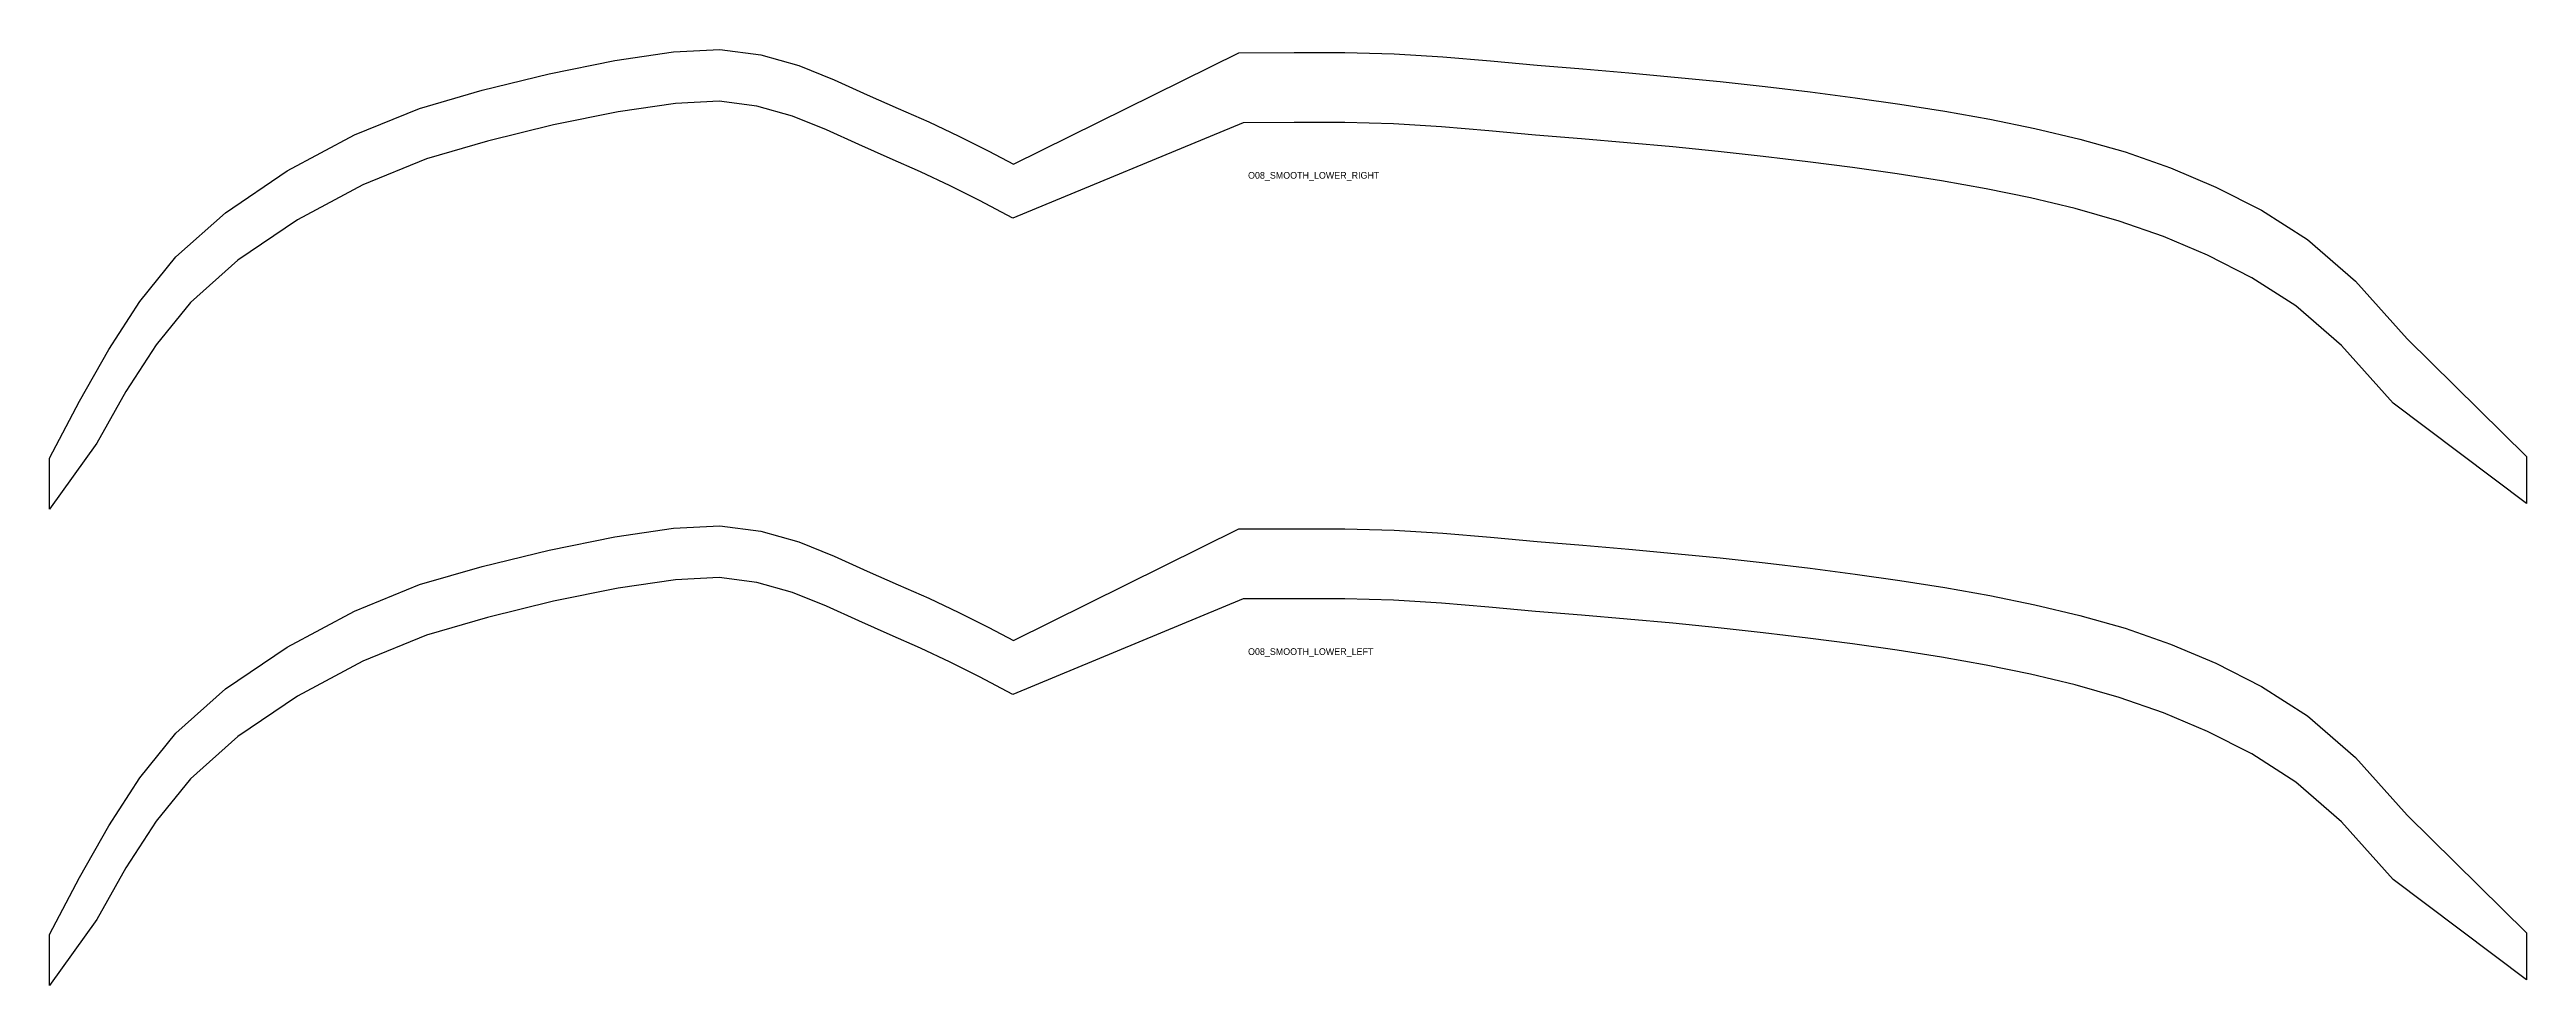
# Model space of a CAD drawing. Header units: millimetres. Extents: x 15 to 21550, y 15 to 1461.
# Drawn here: x 15 to 2986, y 15 to 1138 of the extents above; entities that cross this region are included whole.
import ezdxf

# ---------------------------------------------------------------- set-up
doc = ezdxf.new("R2010")
doc.units = ezdxf.units.MM

msp = doc.modelspace()

# ---------------------------------------------------------------- linework, layer by layer
for points in [[(15, 647.7), (51.1, 715.9), (86.1, 778), (123.4, 835.8), (166.7, 889.1), (225.9, 942.1), (300.1, 992.3), (380.7, 1035.4), (459, 1067.3), (533.9, 1089.1), (614.2, 1108.8), (693.1, 1124.8), (763.4, 1135.2), (819.2, 1137.9), (868.1, 1131.6), (913.8, 1118.6), (956.3, 1101.7), (995.8, 1083.6), (1033.1, 1067), (1069.6, 1051.1), (1105.9, 1034), (1141.7, 1016), (1171.3, 1000.2), (1441.5, 1134.1), (1508.1, 1134.2), (1568.9, 1134.3), (1628.1, 1132.7), (1686.3, 1129), (1743.4, 1124.2), (1799.4, 1119.2), (1854.5, 1114.6), (1909.5, 1109.9), (1964.3, 1104.9), (2018.9, 1099.4), (2073.1, 1093.5), (2127.1, 1087), (2180.9, 1080), (2234.7, 1072.4), (2288.6, 1063.9), (2342.6, 1054.3), (2396.6, 1043.3), (2450.7, 1030.5), (2505, 1015), (2559.4, 996), (2613.8, 972.9), (2668.5, 945.1), (2723.8, 909.9), (2781.3, 860.1), (2843, 790.7), (2986.2, 649.8), (2986.3, 593.4), (2826.2, 713.5), (2764.6, 783), (2709.5, 830.6), (2656.7, 864.2), (2603.8, 891.2), (2550.8, 913.6), (2497.8, 932.1), (2444.8, 947.3), (2391.5, 959.8), (2338.2, 970.7), (2284.7, 980.2), (2231.3, 988.6), (2177.7, 996.2), (2124.2, 1003.2), (2070.5, 1009.6), (2016.5, 1015.6), (1962.1, 1021), (1907.5, 1026), (1852.6, 1030.7), (1797.4, 1035.3), (1741.4, 1040.3), (1684.7, 1045.1), (1627.1, 1048.7), (1568.7, 1050.3), (1508.2, 1050.3), (1446.8, 1050.1), (1170.5, 935.4), (1130.7, 956.7), (1095.5, 974.4), (1059.8, 991.2), (1023.4, 1007.1), (986, 1023.8), (946.9, 1041.6), (906.1, 1057.9), (863.3, 1070.1), (818.4, 1075.8), (765.8, 1073.3), (697.3, 1063.2), (619.5, 1047.4), (540.2, 1027.9), (467, 1006.6), (391, 975.6), (312.5, 933.7), (240.8, 885.2), (184.2, 834.4), (142.9, 783.7), (106.7, 727.6), (71.9, 665.7), (15.1, 586.5), (15, 647.7)], [(15, 76.2), (51.1, 144.5), (86.1, 206.5), (123.4, 264.3), (166.7, 317.6), (225.9, 370.7), (300.1, 420.8), (380.7, 463.9), (459, 495.9), (533.9, 517.7), (614.2, 537.3), (693.1, 553.4), (763.4, 563.7), (819.2, 566.5), (868.1, 560.2), (913.8, 547.1), (956.3, 530.2), (995.8, 512.2), (1033.1, 495.6), (1069.6, 479.7), (1105.9, 462.6), (1141.7, 444.5), (1171.3, 428.7), (1441.5, 562.7), (1508.1, 562.8), (1568.9, 562.9), (1628.1, 561.2), (1686.3, 557.6), (1743.4, 552.8), (1799.4, 547.7), (1854.5, 543.1), (1909.5, 538.4), (1964.3, 533.4), (2018.9, 528), (2073.1, 522), (2127.1, 515.5), (2180.9, 508.5), (2234.7, 500.9), (2288.6, 492.4), (2342.6, 482.8), (2396.6, 471.8), (2450.7, 459), (2505, 443.5), (2559.4, 424.6), (2613.8, 401.5), (2668.5, 373.6), (2723.8, 338.4), (2781.3, 288.7), (2843, 219.2), (2986.2, 78.3), (2986.3, 21.9), (2826.2, 142.1), (2764.6, 211.5), (2709.5, 259.1), (2656.7, 292.8), (2603.8, 319.7), (2550.8, 342.2), (2497.8, 360.7), (2444.8, 375.8), (2391.5, 388.4), (2338.2, 399.2), (2284.7, 408.8), (2231.3, 417.2), (2177.7, 424.7), (2124.2, 431.7), (2070.5, 438.2), (2016.5, 444.1), (1962.1, 449.5), (1907.5, 454.5), (1852.6, 459.2), (1797.4, 463.8), (1741.4, 468.9), (1684.7, 473.6), (1627.1, 477.3), (1568.7, 478.9), (1508.2, 478.8), (1446.8, 478.7), (1170.5, 364), (1130.7, 385.2), (1095.5, 403), (1059.8, 419.8), (1023.4, 435.6), (986, 452.3), (946.9, 470.1), (906.1, 486.4), (863.3, 498.6), (818.4, 504.4), (765.8, 501.8), (697.3, 491.7), (619.5, 475.9), (540.2, 456.5), (467, 435.2), (391, 404.2), (312.5, 362.2), (240.8, 313.7), (184.2, 263), (142.9, 212.2), (106.7, 156.1), (71.9, 94.3), (15.1, 15), (15, 76.2)]]:
    msp.add_lwpolyline(points, close=True)

# ---------------------------------------------------------------- texts
for s, p in [('O08_SMOOTH_LOWER_RIGHT', (1452.7, 983)), ('O08_SMOOTH_LOWER_LEFT', (1452.7, 411.6))]:
    msp.add_text(s, height=8).set_placement(p)

doc.saveas('drawing.dxf')
